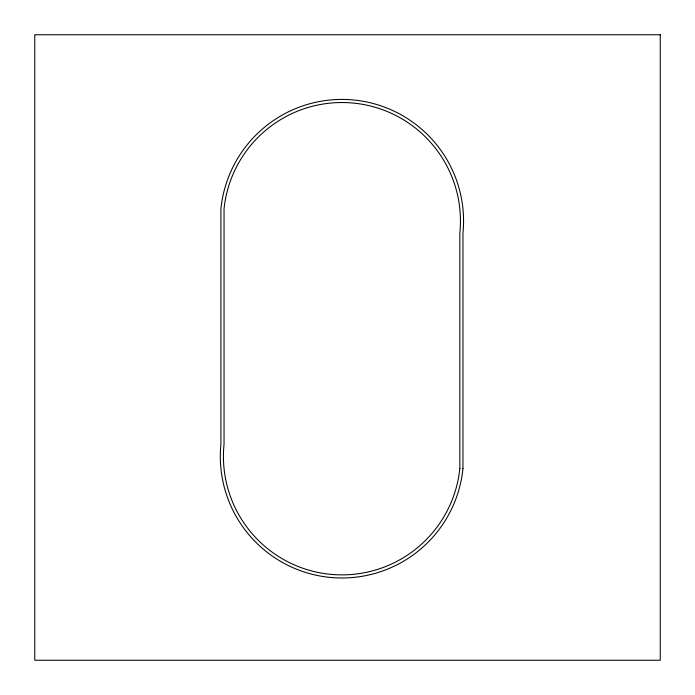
<?xml version="1.0" encoding="UTF-8"?>
<svg xmlns="http://www.w3.org/2000/svg" width="695" height="695" viewBox="0 0 695 695"><rect width="100%" height="100%" fill="white"/><g stroke="black" fill="none" stroke-linecap="round" stroke-linejoin="round"><path stroke-width="1.04" d="M660.25 34.75L34.75 34.75L34.75 660.25L660.25 660.25L660.25 34.75M462.957 468.517L462.957 233.199A121.634 121.634 0 0 0 354.094 100.028A121.634 121.634 0 0 0 220.914 208.891L220.914 444.209A121.634 121.634 0 0 0 329.786 577.38A121.634 121.634 0 0 0 462.957 468.517M459.829 468.517L459.829 233.199A118.524 118.524 0 0 0 354.094 103.155A118.524 118.524 0 0 0 224.042 208.891L224.042 444.209A118.524 118.524 0 0 0 329.786 574.252A118.524 118.524 0 0 0 459.829 468.517"/></g></svg>
